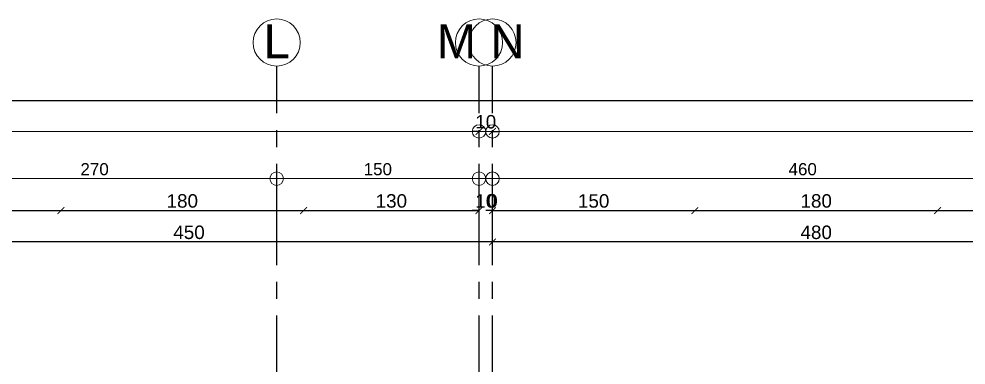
# Model space of a CAD drawing. Header units: millimetres. Extents: x 2778 to 13672, y 1832 to 5175.
# Drawn here: x 11575 to 12277, y 4879 to 5135 of the extents above; entities that cross this region are included whole.
import ezdxf

# ---------------------------------------------------------------- set-up
doc = ezdxf.new("R2010")
doc.units = ezdxf.units.MM
doc.linetypes.add('CENTER2', pattern=[112.5, 75, -12.5, 12.5, -12.5])
doc.linetypes.add('DASHDOT2', pattern=[12.7, 6.35, -3.175, 0, -3.175])
doc.layers.add('aks', color=251, linetype='DASHDOT2', lineweight=35)
doc.layers.add('ÖLÇÜ İÇ', color=7, linetype='Continuous', lineweight=9)
for name, color, linetype in [('İÇÖLÇÜ', 7, 'Continuous'), ('Standart', 7, 'Continuous'), ('Ölçülendirme', 7, 'Continuous')]:
    doc.layers.add(name, color=color, linetype=linetype)
doc.styles.add('arial_1_18', font='arial.ttf', dxfattribs={"height": 0.2})
doc.styles.get("Standard").update_dxf_attribs({"font": 'arial.ttf'})
doc.dimstyles.new('zulay iç ölçü', dxfattribs={"dimtxt": 10, "dimasz": 5, "dimexe": 0.18, "dimexo": 0, "dimgap": 2, "dimtad": 3, "dimdec": 0, "dimzin": 0, "dimdsep": 46, "dimtxsty": 'Standard', "dimblk": 'ARCHTICK', "dimcen": 0.09, "dimse1": 1, "dimse2": 1, "dimadec": 0, "dimazin": 0, "dimtfac": 1, "dimtdec": 0, "dimtix": 1, "dimtofl": 0, "dimtmove": 0, "dimatfit": 3, "dimldrblk": 'ARCHTICK', "dimfxl": 1, "dimtolj": 1, "dimtzin": 0, "dimarcsym": 0})

# ---------------------------------------------------------------- blocks, each defined once
blk = doc.blocks.new('IDE242Entity1386')
at = {"layer": 'Ölçülendirme', "color": 1, "linetype": 'Continuous', "lineweight": 5}
for points in [[(-8, 2693), (3268, 2693)], [(-8, 2658), (3268, 2658)]]:
    blk.add_lwpolyline(points, dxfattribs=at)
for centre in [(3260, 2693), (3110, 2658), (3260, 2658)]:
    blk.add_circle(centre, 5, dxfattribs=at)
at = {"layer": 'Ölçülendirme', "color": 1, "linetype": 'Continuous', "lineweight": 5, "style": 'arial_1_18'}
for s, p in [('270', (2964.51, 2660.5)), ('150', (3174.51, 2660.5))]:
    blk.add_text(s, height=9, dxfattribs=at).set_placement(p)
blk = doc.blocks.new('IDE941Entity3926')
at = {"layer": 'Ölçülendirme', "color": 1, "linetype": 'Continuous', "lineweight": 5}
for points in [[(3262, 2723), (4738, 2723)], [(3262, 2688), (4738, 2688)]]:
    blk.add_lwpolyline(points, dxfattribs=at)
for centre in [(3270, 2723), (3270, 2688)]:
    blk.add_circle(centre, 5, dxfattribs=at)
at = {"layer": 'Ölçülendirme', "color": 1, "linetype": 'Continuous', "lineweight": 5, "style": 'arial_1_18'}
blk.add_text('460', height=9, dxfattribs=at).set_placement((3489.51, 2690.5))
blk = doc.blocks.new('_ArchTick')
at = {"color": 0, "linetype": 'ByBlock', "const_width": 0.15}
blk.add_lwpolyline([(-0.5, -0.5), (0.5, 0.5)], dxfattribs=at)
blk = doc.blocks.new('*D2696')
at = {"layer": 'Defpoints', "color": 0, "transparency": 16777216}
for p in [(8656.17, 5074.42), (8656.17, 5074.42), (13386.17, 5074.42)]:
    blk.add_point(p, dxfattribs=at)
at = {"layer": 'ÖLÇÜ İÇ', "color": 0, "lineweight": -2, "transparency": 16777216}
blk.add_line((13386.17, 5074.42), (8656.17, 5074.42), dxfattribs=at)
at = {"layer": 'ÖLÇÜ İÇ', "color": 0, "lineweight": -2, "transparency": 16777216, "xscale": 5, "yscale": 5, "zscale": 5, "rotation": 180}
blk.add_blockref('_ArchTick', (8656.17, 5074.42), dxfattribs=at)
at = {"layer": 'ÖLÇÜ İÇ', "color": 0, "lineweight": -2, "transparency": 16777216, "xscale": 5, "yscale": 5, "zscale": 5}
blk.add_blockref('_ArchTick', (13386.17, 5074.42), dxfattribs=at)
at = {"layer": 'ÖLÇÜ İÇ', "color": 0, "transparency": 16777216, "insert": (11021.17, 5081.52), "char_height": 10, "attachment_point": 5}
blk.add_mtext('\\A1;4730', dxfattribs=at)
blk = doc.blocks.new('*D2695')
at = {"layer": 'Defpoints', "color": 0, "transparency": 16777216}
for p in [(11916.17, 5051.8), (11926.17, 5051.8), (11926.17, 5051.8)]:
    blk.add_point(p, dxfattribs=at)
at = {"layer": 'ÖLÇÜ İÇ', "color": 0, "lineweight": -2, "transparency": 16777216}
for p, q in [((11916.17, 5051.8), (11911.17, 5051.8)), ((11926.17, 5051.8), (11931.17, 5051.8))]:
    blk.add_line(p, q, dxfattribs=at)
at = {"layer": 'ÖLÇÜ İÇ', "color": 0, "lineweight": -2, "transparency": 16777216, "xscale": 5, "yscale": 5, "zscale": 5}
blk.add_blockref('_ArchTick', (11916.17, 5051.8), dxfattribs=at)
at = {"layer": 'ÖLÇÜ İÇ', "color": 0, "lineweight": -2, "transparency": 16777216, "xscale": 5, "yscale": 5, "zscale": 5, "rotation": 180}
blk.add_blockref('_ArchTick', (11926.17, 5051.8), dxfattribs=at)
at = {"layer": 'ÖLÇÜ İÇ', "color": 0, "transparency": 16777216, "insert": (11921.17, 5058.91), "char_height": 10, "attachment_point": 5}
blk.add_mtext('\\A1;10', dxfattribs=at)

msp = doc.modelspace()

# ---------------------------------------------------------------- linework, layer by layer
at = {"layer": 'aks', "color": 251, "linetype": 'CENTER2', "lineweight": -3}
for points in [[(11766.17, 2140.23), (11766.17, 5100.23)], [(11916.17, 2140.23), (11916.17, 5100.23)], [(11926.17, 2140.23), (11926.17, 5100.23)]]:
    msp.add_lwpolyline(points, dxfattribs=at)
at = {"layer": 'aks', "color": 30, "linetype": 'Continuous', "lineweight": 5}
for centre in [(11766.17, 5117.73), (11916.17, 5117.73), (11926.17, 5117.73)]:
    msp.add_circle(centre, 17.5, dxfattribs=at)
at = {"layer": 'İÇÖLÇÜ'}
for p, q in [((11476.17, 4993.09), (11606.17, 4993.09)), ((11606.17, 4993.09), (11786.17, 4993.09)), ((11786.17, 4993.09), (11916.17, 4993.09)), ((11916.17, 4993.09), (11911.17, 4993.09)), ((11926.17, 4993.09), (11921.17, 4993.09)), ((11926.17, 4993.09), (11931.17, 4993.09)), ((11926.17, 4993.09), (11931.17, 4993.09)), ((11926.17, 4993.09), (12076.17, 4993.09)), ((12076.17, 4993.09), (12256.17, 4993.09)), ((12256.17, 4993.09), (12406.17, 4993.09)), ((11926.17, 4969.82), (11476.17, 4969.82)), ((12406.17, 4969.82), (11926.17, 4969.82))]:
    msp.add_line(p, q, dxfattribs=at)

# ---------------------------------------------------------------- block references
at = {"layer": 'İÇÖLÇÜ', "xscale": 5, "yscale": 5, "zscale": 5}
for p in [(11606.17, 4993.09), (11786.17, 4993.09), (11916.17, 4993.09), (11916.17, 4993.09), (11926.17, 4993.09), (12076.17, 4993.09), (12256.17, 4993.09), (11926.17, 4969.82)]:
    msp.add_blockref('_ArchTick', p, dxfattribs=at)
at = {"layer": 'İÇÖLÇÜ', "xscale": 5, "yscale": 5, "zscale": 5, "rotation": 180}
for p in [(11606.17, 4993.09), (11786.17, 4993.09), (11926.17, 4993.09), (11926.17, 4993.09), (11926.17, 4993.09), (12076.17, 4993.09), (12256.17, 4993.09), (11926.17, 4969.82)]:
    msp.add_blockref('_ArchTick', p, dxfattribs=at)
at = {"layer": 'Standart'}
for name, p in [('IDE242Entity1386', (8656.17, 2358.8)), ('IDE941Entity3926', (8656.17, 2328.8))]:
    msp.add_blockref(name, p, dxfattribs=at)

# ---------------------------------------------------------------- texts
at = {"layer": 'aks', "color": 1, "linetype": 'Continuous', "lineweight": 5, "style": 'arial_1_18'}
for s, p in [('L', (11756.46, 5106.11)), ('M', (11884.86, 5106.11)), ('N', (11924.75, 5106.11))]:
    msp.add_text(s, height=25, dxfattribs=at).set_placement(p)
at = {"layer": 'İÇÖLÇÜ', "char_height": 10, "attachment_point": 5}
for s, insert in [('\\A1;180', (11696.17, 5000.2)), ('\\A1;130', (11851.17, 5000.2)), ('\\A1;10', (11921.17, 5000.2)), ('\\A1;0', (11926.17, 5000.2)), ('\\A1;150', (12001.17, 5000.2)), ('\\A1;180', (12166.17, 5000.2)), ('\\A1;450', (11701.17, 4976.93)), ('\\A1;480', (12166.17, 4976.93))]:
    msp.add_mtext(s, dxfattribs=dict(at, insert=insert))

# ---------------------------------------------------------------- dimensions: what is measured, and where the dimension line sits
at = {"layer": 'ÖLÇÜ İÇ', "color": 1}
dim = msp.add_linear_dim(base=(8656.17, 5074.42), p1=(13386.17, 5074.42), p2=(8656.17, 5074.42), dimstyle='zulay iç ölçü', dxfattribs=at)
dim.commit()
dim.dimension.update_dxf_attribs({"geometry": '*D2696', "text_midpoint": (11021.17, 5081.52)})
at = {"layer": 'ÖLÇÜ İÇ'}
dim = msp.add_linear_dim(base=(11926.17, 5051.8), p1=(11916.17, 5051.8), p2=(11926.17, 5051.8), dimstyle='zulay iç ölçü', dxfattribs=at)
dim.commit()
dim.dimension.update_dxf_attribs({"geometry": '*D2695', "text_midpoint": (11921.17, 5058.91)})

doc.saveas('drawing.dxf')
